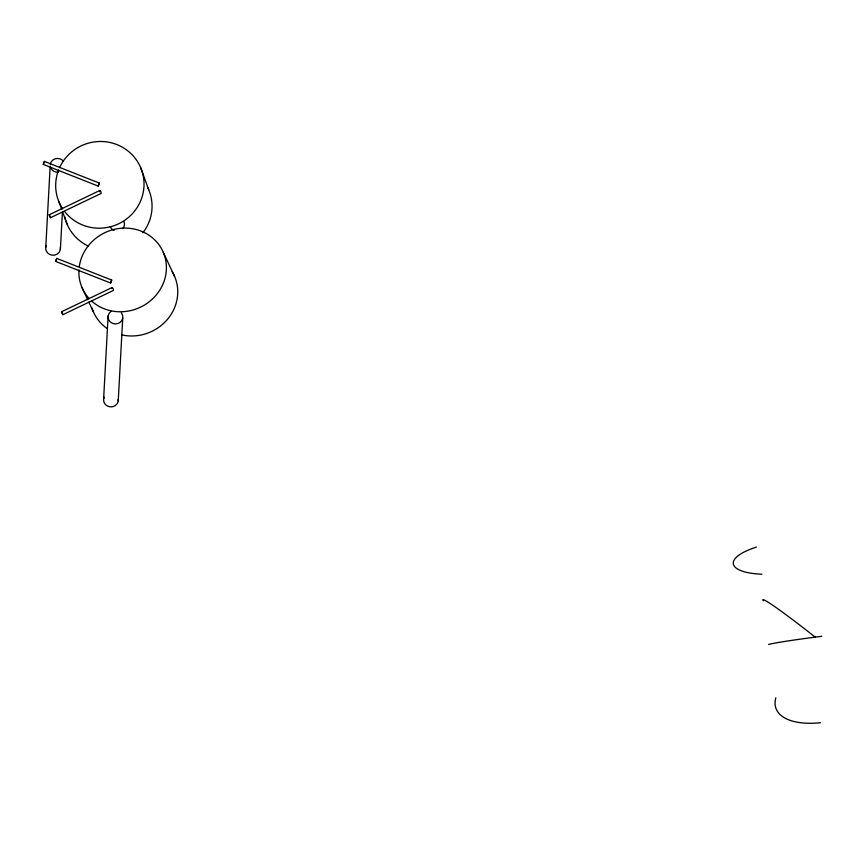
<?xml version="1.0" encoding="UTF-8"?>
<svg xmlns="http://www.w3.org/2000/svg" width="865" height="865" viewBox="0 0 865 865"><rect width="100%" height="100%" fill="white"/><g stroke="black" fill="none" stroke-linecap="round" stroke-linejoin="round"><path stroke-width="1.3" d="M45.769 247.314L50.127 166.988M60.388 249.38L62.41 211.893M103.627 398.949L108.125 315.952M118.235 401.025L122.733 318.017M43.272 164.361L44.429 161.409L99.367 183.088L98.913 184.277L98.177 186.083L43.25 164.393L44.418 161.431M110.536 283.006L55.587 261.381L56.766 258.397L111.704 280.087L110.536 283.039L111.098 281.655M99.345 183.164L98.177 186.083M111.12 281.503L111.704 280.087M55.609 261.36L56.755 258.43M49.186 214.801L50.548 217.71L101.151 193.414L100.946 191.781L99.789 190.495L49.186 214.801L50.548 217.71M99.789 190.495L99.843 191.738M61.523 311.789L62.886 314.698L113.488 290.402L113.283 288.78L112.126 287.494L61.523 311.789L62.886 314.698M112.126 287.494L112.061 288.369M768.574 644.457A210.444 6.174 -5.5 0 1 815.219 637.127L821.75 636.283M163.269 252.266L174.611 276.476M82.034 287.602L87.711 299.701M88.835 302.123L93.377 311.811M140.671 167.626L148.694 189.695M59.036 202.042L61.707 209.395M62.604 211.849L67.059 224.111M820.452 722.729A65.967 31.227 -18.7 0 1 775.851 697.806M763.373 600.807A66.605 3.168 38.4 0 1 815.219 637.127M761.86 574.23A51.305 15.862 -7.1 0 1 733.369 564.067A51.305 15.862 -7.1 0 1 756.388 547.113M121.338 312.881A7.385 6.909 3.1 0 1 119.846 322.548A7.385 6.909 3.1 0 1 109.52 321.088A7.385 6.909 3.1 0 1 111.012 311.422M118.267 399.219A7.385 6.909 3.1 0 1 109.877 406.82A7.385 6.909 3.1 0 1 104.146 397.219M123.922 221.591A7.385 6.909 3.1 0 1 122.873 228.436M114.158 230.447A7.385 6.909 3.1 0 1 110.212 226.641M58.442 172.211A7.385 6.909 3.1 0 1 50.246 166.112M50.267 164.307A7.385 6.909 3.1 0 1 63.48 161.247M60.409 247.574A7.385 6.909 3.1 0 1 52.03 255.175A7.385 6.909 3.1 0 1 46.288 245.574M79.32 266.269A44.299 41.293 -25.1 0 1 137.87 229.971A44.299 41.293 -25.1 0 1 159.538 290.521A44.299 41.293 -25.1 0 1 91.82 301.182M89.214 298.63A44.299 41.293 -25.1 0 1 78.942 269.902M172.135 271.675A44.299 41.293 -25.1 0 1 168.232 318.407A44.299 41.293 -25.1 0 1 121.597 334.852M106.979 328.408A44.299 41.293 -25.1 0 1 91.982 308.016M59.555 167.702A44.299 43.228 -20 0 1 124.311 148.358A44.299 43.228 -20 0 1 132.129 213.947A44.299 43.228 -20 0 1 64.799 211.752M62.594 208.703A44.299 43.228 -20 0 1 58.571 170.027M147.645 187.424A44.299 43.228 -20 0 1 142.909 232.772M88.63 246.222A44.299 43.228 -20 0 1 64.745 216.931"/></g></svg>
